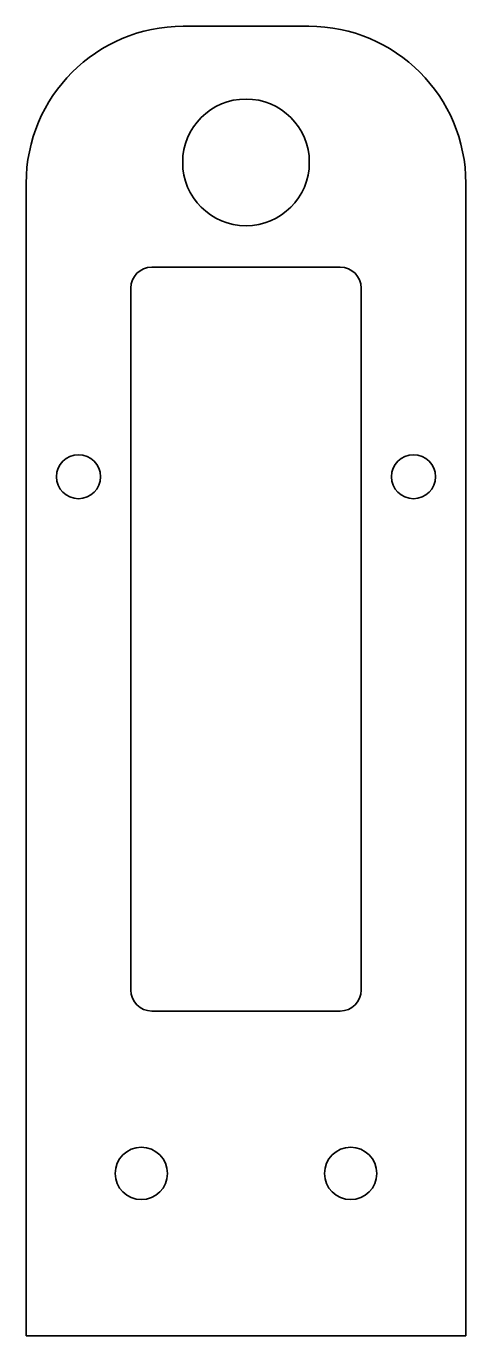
# Model space of a CAD drawing. Header units: inches. Extents: x 0 to 42, y 0 to 125.
import ezdxf

# ---------------------------------------------------------------- set-up
doc = ezdxf.new("R2010")
doc.units = ezdxf.units.IN
doc.header["$MEASUREMENT"] = 0
doc.layers.add('SIMUMAK Visible (ISO)', color=7, linetype='Continuous', lineweight=35)

# ---------------------------------------------------------------- blocks, each defined once
blk = doc.blocks.new('PC-AUT-08-BCIN01_Sheet_PC-AUT-08-BCIN01')
at = {"layer": 'SIMUMAK Visible (ISO)'}
for p, q in [((6, 62.5), (-6, 62.5)), ((21, -62.5), (21, 47.5)), ((-21, -62.5), (-21, 47.5)), ((-9, 39.5), (9, 39.5)), ((11, 37.5), (11, -29.5)), ((-11, -29.5), (-11, 37.5)), ((9, -31.5), (-9, -31.5)), ((-21, -62.5), (21, -62.5))]:
    blk.add_line(p, q, dxfattribs=at)
for centre, radius in [((0, 49.5), 6.05), ((-16, 19.5), 2.1), ((16, 19.5), 2.1), ((-10, -47), 2.5), ((10, -47), 2.5)]:
    blk.add_circle(centre, radius, dxfattribs=at)
at = {"layer": 'SIMUMAK Visible (ISO)', "extrusion": (0, 0, -1)}
for centre, radius, start, end in [((-6, 47.5), 15, 90, 180), ((6, 47.5), 15, 360, 90), ((9, 37.5), 2, 0, 90), ((-9, 37.5), 2, 90, 180), ((9, -29.5), 2, 270, 360), ((-9, -29.5), 2, 180, 270)]:
    blk.add_arc(centre, radius, start, end, dxfattribs=at)

msp = doc.modelspace()

# ---------------------------------------------------------------- block references
msp.add_blockref('PC-AUT-08-BCIN01_Sheet_PC-AUT-08-BCIN01', (21, 62.5))

doc.saveas('drawing.dxf')
